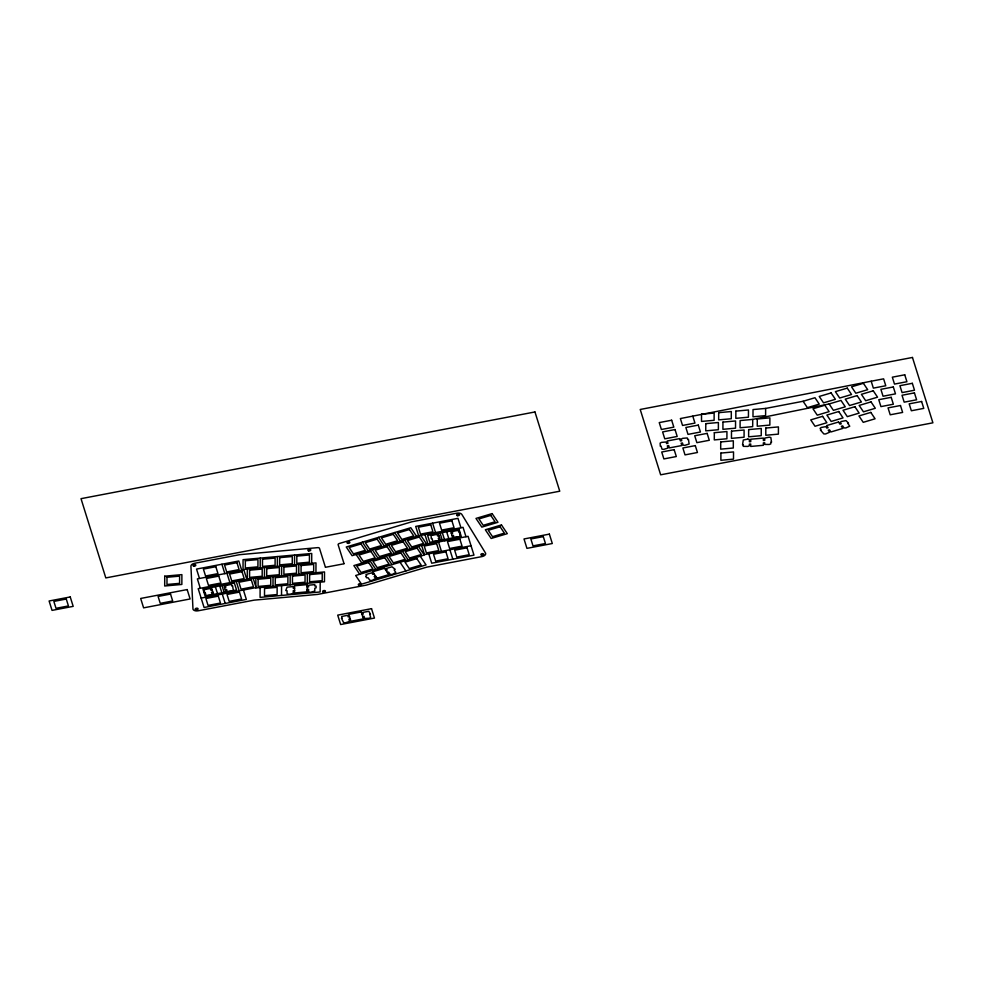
<?xml version="1.0" encoding="UTF-8"?>
<svg xmlns="http://www.w3.org/2000/svg" width="982" height="982" viewBox="0 0 982 982"><rect width="100%" height="100%" fill="white"/><g stroke="black" fill="none" stroke-linecap="round" stroke-linejoin="round"><path stroke-width="1.47" d="M247.329 569.081L247.28 578.914L324.514 571.941L324.477 581.761L255.823 587.948L255.872 578.128M260.12 587.567L260.083 597.387L320.144 591.974L320.193 582.154M260.193 567.927L260.23 558.107M264.453 577.355L264.489 567.535M272.996 586.401L273.033 576.581M277.354 566.381L277.403 556.561M281.527 595.448L281.576 585.628M281.613 575.808L281.65 565.988M290.156 584.855L290.193 575.035M294.526 564.834L294.563 555.014M298.774 574.261L298.81 564.441M307.157 591.839L307.182 584.621L294.563 585.763L294.539 592.981L307.231 591.827L307.243 589.409L308.618 589.286L308.606 591.643L310.152 592.379L314.78 591.078L314.792 588.255L316.106 587.813L316.106 586.107L314.792 585.898L314.805 584.634L308.63 585.198L308.618 586.917L307.243 587.04L307.256 584.609M307.317 583.308L307.354 573.488M311.687 563.287L311.724 553.467L243.07 559.654L243.033 569.474L315.983 562.895L315.934 572.715M752.728 419.412L752.691 426.63L740.084 427.771L740.109 420.554L752.728 419.412L829.115 403.958L840.973 400.423L845.269 406.806L833.399 410.341L829.115 403.958M765.641 408.426L765.604 415.644L752.985 416.785L753.022 409.568L765.641 408.426L803.104 401.27L814.974 397.735L819.258 404.13L807.388 407.665L803.104 401.27M211.24 594.834L210.897 595.669L207.963 596.234L207.177 595.62M232.366 590.808L232.022 591.643L229.101 592.195L228.303 591.581M438.033 540.751L437.69 541.585L434.768 542.15L433.97 541.524M459.159 536.712L458.815 537.547L455.893 538.111L455.096 537.498M343.958 563.791L325.508 567.277M384.49 568.271L388.847 574.642L376.916 578.202L375.48 576.053L374.179 576.434L375.578 578.521L371.847 580.571L369.784 580.252L368.103 577.747L366.667 577.833L365.66 576.324L366.703 575.661L365.955 574.544L371.761 572.813L372.779 574.335L374.068 573.954L372.632 571.806L384.563 568.247M385.926 570.419L387.227 570.026L386.208 568.504L392.014 566.774L395.194 569.327L394.163 569.977L395.832 572.481L392.014 574.556L390.026 574.212L388.639 572.125L387.338 572.518M692.801 416.184L694.961 423.095L682.539 425.464L680.379 418.553L871.194 381.212L883.616 378.843L885.776 385.754L873.354 388.123L871.194 381.212M438.917 535.718L437.567 535.976L437.064 534.38L431.073 535.534L431.27 538.639L432.006 538.504L432.964 541.598M451.339 533.349L452.702 533.091L452.199 531.495L458.189 530.354L458.692 531.937L459.416 531.802L460.092 536.418M439.629 537.989L438.267 538.246L438.966 540.456M452.051 535.62L453.402 535.362L454.101 537.559M212.124 589.801L210.762 590.072L210.271 588.476L204.281 589.617L204.477 592.735L205.201 592.588L206.171 595.681M224.547 587.432L225.897 587.175L225.406 585.579L231.396 584.437L231.899 586.033L232.624 585.886L233.299 590.501M212.836 592.072L211.474 592.33L212.161 594.54M225.259 589.703L226.609 589.446L227.308 591.655M471.029 545.734L424.531 554.621L421.585 545.219L468.095 536.332L473.975 555.137L431.699 563.214L428.766 553.811M201.138 598.087L256.093 587.592L253.147 578.189L198.192 588.684L204.084 607.49L246.347 599.413L243.413 590.01M349.518 616.659L348.168 616.917L347.665 615.321L341.675 616.463L342.178 618.059L341.441 618.206L343.577 622.539L345.296 622.833L349.567 621.397L348.88 619.188L350.23 618.93M361.953 614.278L363.303 614.02L362.8 612.424L368.79 611.283L370.46 614.118L369.723 614.266L370.693 617.359L369.355 618.243L364.703 618.5L364.015 616.291L362.653 616.549M294.637 588.169L293.262 588.292L293.262 586.585L287.1 587.138L285.762 590.538L287.075 590.759L287.063 593.582L288.708 594.306L291.679 594.036L293.237 593.018L293.25 590.673L294.625 590.538M416.638 536.43L410.807 527.727L346.241 546.986L352.072 555.677L420.677 535.227L426.507 543.918L353.864 565.583L359.707 574.286M418.43 546.323L424.273 555.026L355.668 575.489L361.499 584.18L426.065 564.932L420.235 556.229M404.535 540.039L410.366 548.742M394.666 532.539L400.496 541.242M402.289 551.148L408.131 559.838M388.393 544.85L394.224 553.553M400.055 562.244L405.885 570.947M378.524 537.35L384.355 546.053M386.147 555.959L391.99 564.65M372.252 549.662L378.082 558.365M362.383 542.174L368.213 550.865M370.005 560.771L375.848 569.474M372.706 571.794L376.99 578.177M356.11 554.474L361.941 563.177M465.984 536.737L463.038 527.334L418.651 535.816L415.705 526.413L457.98 518.336L460.926 527.739M458.557 536.712L458.741 537.301L455.623 537.264M450.615 531.029L452.776 537.94M446.65 531.79L448.811 538.688M449.891 549.773L452.837 559.175M441.9 531.372L444.846 540.775M440.046 533.042L442.207 539.953M438.193 533.398L440.353 540.309M432.62 523.173L435.554 532.575M438.5 541.978L441.446 551.381M437.432 540.751L437.616 541.34L434.498 541.303M424.985 534.601L427.931 544.003M344.019 563.594L338.139 544.764A1.817 1.019 -7.7 0 1 339.293 543.512L411.446 521.896A4.529 2.565 -7.7 0 1 412.207 521.7L456.814 513.181A4.529 2.565 -7.7 0 1 461.859 514.445L485.636 553.271A4.529 2.565 -7.7 0 1 481.978 556.585L426.851 567.117L366.372 585.1L317.579 594.417L254.08 600.149L198.18 610.792A4.529 2.565 -7.7 0 1 192.975 609.171L190.925 566.197A4.529 2.565 -7.7 0 1 194.657 563.263L239.277 554.744A4.529 2.565 -7.7 0 1 240.062 554.634L317.726 547.637A1.817 1.019 -7.7 0 1 319.494 548.337L325.386 567.154M246.813 579.405L243.867 570.002L197.37 578.877L200.303 588.279M241.756 570.407L238.81 561.004L196.535 569.081L199.481 578.472M236.245 581.418L239.178 590.82M226.965 573.23L229.898 582.633M231.764 590.796L231.948 591.385L228.831 591.36M221.907 564.233L224.841 573.635M223.822 585.112L225.983 592.023M221.969 585.468L224.129 592.379M219.33 584.646L225.209 603.451M215.365 586.733L217.525 593.644M211.4 587.482L213.56 594.392M210.639 594.834L210.823 595.423L207.705 595.399M747.83 439.101L749.389 439.47L749.376 441.765L750.751 441.642L750.764 439.224L763.37 438.082L763.358 440.501L764.733 440.378L764.745 438.082L769.274 437.162L770.821 437.53L771.545 442.133L770.809 442.207L770.796 443.876L769.25 444.49L764.72 444.416L764.72 442.759L763.345 442.882L763.345 445.3L750.727 446.442L750.739 444.011L749.364 444.146L749.352 445.803L747.805 446.417L743.276 446.356L743.288 444.686L742.539 444.76L743.3 440.01L747.83 439.101M164.73 576.176L164.694 585.996L181.854 584.45L181.891 574.63L164.73 576.176M167.001 577.269L166.965 584.486L179.583 583.345L179.608 576.139L167.001 577.269M245.34 560.747L245.316 567.964L257.922 566.835L257.959 559.617L245.34 560.747M249.6 570.186L249.563 577.404L262.182 576.262L262.206 569.044L249.6 570.186M258.131 579.233L258.106 586.45L270.725 585.309L270.75 578.091L258.131 579.233M262.501 559.2L262.476 566.418L275.095 565.276L275.12 558.071L262.501 559.2M264.539 588.476L264.502 595.681L277.12 594.552L277.145 587.334L264.539 588.476M266.76 568.639L266.723 575.857L279.342 574.716L279.367 567.498L266.76 568.639M275.304 577.686L275.267 584.904L287.886 583.762L287.91 576.544L275.304 577.686M279.674 557.653L279.637 564.871L292.255 563.729L292.28 556.512L279.674 557.653M283.921 567.093L283.896 574.298L296.503 573.169L296.527 565.951L283.921 567.093M292.464 576.139L292.44 583.345L305.046 582.216L305.071 574.998L292.464 576.139M296.834 556.107L296.81 563.324L309.416 562.183L309.44 554.965L296.834 556.107M301.081 565.534L301.057 572.752L313.663 571.622L313.7 564.404L301.081 565.534M309.625 574.58L309.6 581.798L322.206 580.669L322.243 573.451L309.625 574.58M701.529 414.208L701.504 421.425L714.11 420.296L714.147 413.078L701.529 414.208M705.788 423.647L705.751 430.865L718.37 429.723L718.394 422.505L705.788 423.647M714.319 432.694L714.295 439.911L726.913 438.77L726.938 431.552L714.319 432.694M718.689 412.661L718.664 419.879L731.283 418.737L731.308 411.532L718.689 412.661M720.727 441.937L720.69 449.155L733.308 448.013L733.333 440.795L720.727 441.937M720.911 453.07L720.886 460.288L733.493 459.146L733.529 451.929L720.911 453.07M722.948 422.1L722.912 429.318L735.53 428.177L735.555 420.959L722.948 422.1M731.492 431.147L731.455 438.365L744.074 437.223L744.098 430.006L731.492 431.147M735.862 411.114L735.825 418.332L748.444 417.19L748.468 409.973L735.862 411.114M748.652 429.6L748.628 436.818L761.234 435.677L761.259 428.459L748.652 429.6M757.269 418.995L757.245 426.213L769.851 425.083L769.888 417.866L757.269 418.995M765.813 428.042L765.788 435.259L778.395 434.13L778.431 426.912L765.813 428.042M831.103 392.923L819.246 396.458L823.53 402.853L835.4 399.318L831.103 392.923M847.257 388.111L835.387 391.646L839.671 398.041L851.541 394.506L847.257 388.111M863.399 383.299L851.529 386.834L855.813 393.23L867.683 389.682L863.399 383.299M824.831 405.235L812.973 408.77L817.257 415.165L829.127 411.618L824.831 405.235M857.114 395.599L845.257 399.146L849.54 405.529L861.41 401.994L857.114 395.599M873.256 390.787L861.398 394.322L865.682 400.717L877.552 397.182L873.256 390.787M361.008 543.954L349.15 547.502L353.434 553.885L365.304 550.35L361.008 543.954M377.149 539.143L365.292 542.69L369.576 549.073L381.446 545.538L377.149 539.143M393.291 534.331L381.433 537.866L385.717 544.261L397.587 540.726L393.291 534.331M409.433 529.519L397.575 533.054L401.859 539.449L413.729 535.914L409.433 529.519M492.129 513.598L475.988 518.41L481.831 527.113L497.972 522.289L492.129 513.598M490.767 515.39L478.909 518.926L483.193 525.321L495.051 521.773L490.767 515.39M822.597 416.331L810.739 419.879L815.023 426.262L826.881 422.726L822.597 416.331M838.738 411.519L826.881 415.055L831.165 421.45L843.022 417.915L838.738 411.519M854.88 406.708L843.022 410.243L847.306 416.638L859.164 413.103L854.88 406.708M871.022 401.896L859.164 405.431L863.448 411.826L875.306 408.291L871.022 401.896M370.877 551.454L359.019 554.99L363.303 561.385L375.173 557.85L370.877 551.454M387.018 546.643L375.161 550.178L379.445 556.573L391.315 553.038L387.018 546.643M403.16 541.831L391.302 545.366L395.586 551.761L407.456 548.226L403.16 541.831M419.302 537.019L407.444 540.554L411.728 546.949L423.598 543.402L419.302 537.019M838.518 422.027L826.66 425.562L828.096 427.71L826.807 428.091L825.813 426.618L821.271 427.465L820.093 428.324L821.087 429.797L820.387 430.006L823.861 433.946L825.629 433.958L829.581 432.24L828.219 430.19L829.508 429.809L830.944 431.957L842.802 428.422L841.365 426.274L842.654 425.893L844.029 427.931L845.797 427.943L849.749 426.225L847.834 423.365L848.534 423.156L845.981 420.603L841.439 421.45L840.261 422.309L841.255 423.782L839.954 424.175L838.518 422.027M870.801 412.403L858.943 415.938L863.227 422.334L875.085 418.786L870.801 412.403M368.643 562.563L356.785 566.098L361.069 572.494L372.927 568.959L368.643 562.563M384.784 557.751L372.927 561.287L377.211 567.682L389.068 564.134L384.784 557.751M400.926 552.94L389.068 556.475L393.352 562.858L405.21 559.323L400.926 552.94M417.068 548.116L405.21 551.663L409.494 558.046L421.352 554.511L417.068 548.116M501.471 524.953L485.329 529.764L491.172 538.467L507.313 533.656L501.471 524.953M500.108 526.745L488.25 530.28L492.534 536.675L504.392 533.14L500.108 526.745M416.847 558.623L404.989 562.158L409.273 568.553L421.131 565.018L416.847 558.623M534.957 411.961L81.015 498.672L105.811 577.919L559.752 491.209L534.957 411.961M912.462 357.46L640.215 409.469L660.653 474.809L932.9 422.812L912.462 357.46M904.753 374.805L892.331 377.174L894.492 384.085L906.914 381.716L904.753 374.805M671.663 420.222L659.241 422.591L661.402 429.502L673.836 427.133L671.663 420.222M893.325 386.957L880.891 389.326L883.051 396.237L895.486 393.856L893.325 386.957M912.339 383.311L899.917 385.693L902.077 392.604L914.5 390.222L912.339 383.311M675.027 429.539L662.604 431.92L664.765 438.831L677.199 436.45L675.027 429.539M698.288 425.108L685.853 427.477L688.014 434.388L700.448 432.006L698.288 425.108M891.19 397.317L878.767 399.699L880.928 406.609L893.35 404.228L891.19 397.317M914.438 392.886L902.016 395.255L904.177 402.166L916.599 399.784L914.438 392.886M679.667 438.623L667.244 440.992L667.969 443.312L666.606 443.569L666.115 441.974L661.512 442.379L660.125 443.127L660.321 446.245L661.046 446.098L662.015 449.191L663.697 449.388L668.006 448.05L667.318 445.84L668.681 445.583L669.405 447.902L681.827 445.533L681.103 443.213L682.453 442.956L683.141 445.165L684.822 445.349L689.131 444.011L688.468 439.396L687.731 439.543L687.24 437.947L682.637 438.34L681.25 439.089L681.741 440.685L680.391 440.943L679.667 438.623M707.138 433.369L694.716 435.75L696.876 442.661L709.299 440.28L707.138 433.369M900.469 405.517L888.047 407.886L890.208 414.797L902.63 412.428L900.469 405.517M921.607 401.478L909.185 403.848L911.345 410.758L923.767 408.389L921.607 401.478M674.155 449.646L661.721 452.015L663.881 458.925L676.316 456.544L674.155 449.646M695.293 445.607L682.858 447.976L685.019 454.887L697.453 452.506L695.293 445.607M430.767 524.854L418.344 527.224L420.505 534.134L432.927 531.765L430.767 524.854M451.904 520.816L439.482 523.185L441.642 530.096L454.065 527.727L451.904 520.816M215.831 566.712L203.397 569.081L205.557 575.992L217.992 573.623L215.831 566.712M236.957 562.674L224.534 565.055L226.695 571.954L239.117 569.585L236.957 562.674M70.238 596.958L49.1 600.984L52.046 610.387L73.184 606.36L70.238 596.958M66.273 599.032L53.85 601.401L56.011 608.312L68.433 605.943L66.273 599.032M459.073 529.408L427.624 535.423L429.785 542.322L461.233 536.319L459.073 529.408M218.765 576.115L206.343 578.484L208.503 585.395L220.925 583.026L218.765 576.115M242.014 571.671L229.592 574.053L231.752 580.951L244.174 578.582L242.014 571.671M187.169 589.568L140.672 598.455L143.605 607.858L190.103 598.971L187.169 589.568M170.524 594.073L158.09 596.442L160.25 603.353L172.685 600.984L170.524 594.073M436.646 543.66L424.224 546.029L426.384 552.94L438.807 550.571L436.646 543.66M459.895 539.216L447.473 541.585L449.633 548.496L462.056 546.127L459.895 539.216M234.391 583.099L202.943 589.102L205.103 596.013L236.552 590.01L234.391 583.099M251.294 579.871L238.871 582.24L241.032 589.151L253.466 586.77L251.294 579.871M445.926 551.847L433.504 554.229L435.664 561.127L448.087 558.758L445.926 551.847M467.064 547.809L454.641 550.19L456.802 557.089L469.224 554.72L467.064 547.809M218.311 596.135L205.889 598.504L208.049 605.415L220.471 603.046L218.311 596.135M239.448 592.097L227.014 594.466L229.187 601.377L241.609 599.008L239.448 592.097M549.368 534.122L524.007 538.958L526.941 548.361L552.301 543.525L549.368 534.122M543.292 536.602L530.857 538.971L533.017 545.882L545.452 543.512L543.292 536.602M371.527 608.668L337.71 615.137L340.656 624.54L374.473 618.071L371.527 608.668M361.229 611.958L348.794 614.339L350.955 621.25L363.389 618.869L361.229 611.958M347.751 543.328A1.448 0.822 -7.7 0 0 349.874 542.383A1.448 0.822 -7.7 0 0 347.677 541.917A1.448 0.822 -7.7 0 0 347.751 543.328M308.643 550.902A1.448 0.822 -7.7 0 0 310.766 549.957A1.448 0.822 -7.7 0 0 308.569 549.478A1.448 0.822 -7.7 0 0 308.643 550.902M193.7 566.123A1.448 0.822 -7.7 0 0 195.823 565.178A1.448 0.822 -7.7 0 0 193.626 564.711A1.448 0.822 -7.7 0 0 193.7 566.123M195.946 609.81A1.448 0.822 -7.7 0 0 198.082 608.865A1.448 0.822 -7.7 0 0 195.872 608.386A1.448 0.822 -7.7 0 0 195.946 609.81M323.36 592.134A1.448 0.822 -7.7 0 0 325.484 591.189A1.448 0.822 -7.7 0 0 323.287 590.722A1.448 0.822 -7.7 0 0 323.36 592.134M359.056 585.321A1.448 0.822 -7.7 0 0 361.18 584.376A1.448 0.822 -7.7 0 0 358.982 583.897A1.448 0.822 -7.7 0 0 359.056 585.321M481.622 555.247A1.448 0.822 -7.7 0 0 483.745 554.302A1.448 0.822 -7.7 0 0 481.548 553.823A1.448 0.822 -7.7 0 0 481.622 555.247M457.403 515.66A1.448 0.822 -7.7 0 0 459.527 514.715A1.448 0.822 -7.7 0 0 457.33 514.237A1.448 0.822 -7.7 0 0 457.403 515.66"/></g></svg>
